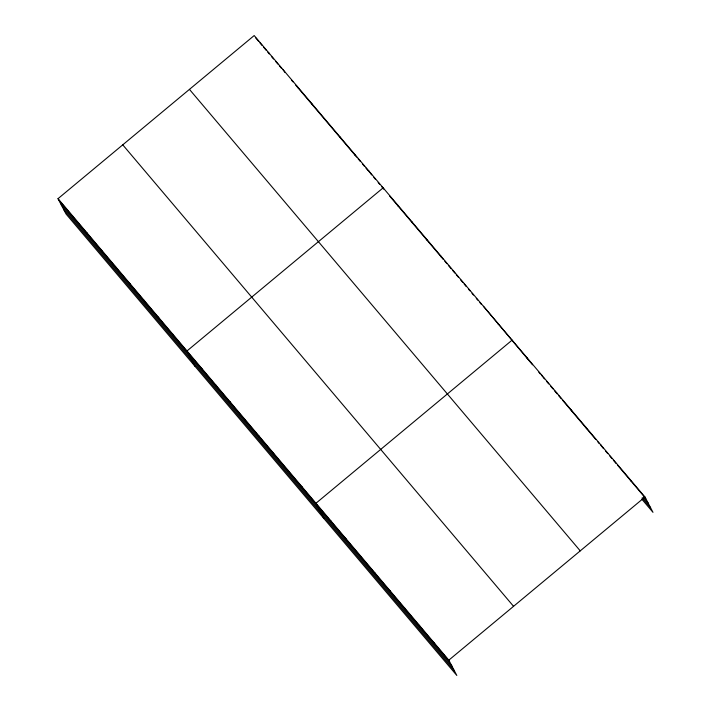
<?xml version="1.0" encoding="UTF-8"?>
<svg xmlns="http://www.w3.org/2000/svg" width="711" height="711" viewBox="0 0 711 711"><rect width="100%" height="100%" fill="white"/><g stroke="black" fill="none" stroke-linecap="round" stroke-linejoin="round"><path stroke-width="1.07" d="M58.018 198.671L448.819 660.155L456.817 675.45L66.016 213.967L58.018 198.671L254.183 35.55L644.984 497.033L652.982 512.329L641.731 499.042M448.819 660.155L644.984 497.033M255.649 37.825L258.511 41.211M259.942 42.9L262.092 45.442M263.523 47.13L266.394 50.517M267.825 52.205L269.256 53.903L268.509 52.472M271.406 56.436L273.557 58.977M275.708 61.51L277.859 64.052M279.29 65.741L281.44 68.283M285.022 72.513L282.845 69.394M291.466 80.13L292.905 81.818M295.767 85.204L356.664 157.113M358.104 158.811L360.246 161.344M362.397 163.886L364.547 166.427M365.978 168.116L368.129 170.658M370.28 173.191L371.711 174.879M373.862 177.421L375.292 179.11M378.163 182.496L379.594 184.193M381.745 186.726L383.176 188.424M389.628 196.032L443.362 259.488M444.793 261.177L446.943 263.719M448.374 265.407L451.245 268.794M452.676 270.491L454.827 273.024M456.258 274.722L458.408 277.254M460.559 279.796L462.701 282.329M464.141 284.027L466.283 286.56M468.433 289.101L469.873 290.79L469.127 289.368M472.015 293.332L473.455 295.021M476.317 298.407L477.748 300.095M479.898 302.637L481.329 304.326M532.539 364.805L483.453 306.29M538.867 372.271L540.28 373.933M543.088 377.257L544.493 378.91M546.599 381.407L548.714 383.896M550.821 386.384L552.927 388.873M554.34 390.535L557.148 393.858L556.402 392.428M558.553 395.52L561.37 398.835M562.774 400.497L595.818 439.514M597.924 442.011L599.329 443.664M602.146 446.988L603.55 448.65M605.656 451.138L607.763 453.627M609.878 456.124L611.984 458.613M613.389 460.275L616.206 463.59M617.61 465.252L645.73 498.464M643.197 497.229L648.121 503.033M642.149 497.789L650.583 507.752M189.446 89.382L580.247 550.865M122.754 144.84L513.555 606.323M58.764 200.102L449.565 661.586M61.155 204.679L451.956 666.163M63.626 209.389L454.427 670.873M630.222 479.596L630.968 481.027M600.697 444.731L601.435 446.161M585.926 427.293L586.673 428.724M571.164 409.865L571.911 411.287M541.64 374.999L542.386 376.421M526.878 357.562L527.624 358.993M512.853 341.556L512.116 340.125L315.951 503.255L323.94 518.55M497.78 323.212L498.527 324.634M440.465 255.525L441.211 256.947M426.138 238.603L426.884 240.034M411.802 221.681L412.549 223.112M397.476 204.759L398.222 206.19M383.896 189.268L383.149 187.837L186.984 350.958L194.983 366.254M368.813 170.916L369.56 172.346M354.487 153.994L355.233 155.425M340.16 137.072L340.907 138.503M311.498 103.237L312.245 104.659M297.171 86.315L297.918 87.737M434.057 642.717L434.803 644.148M419.294 625.289L420.041 626.711M404.532 607.852L405.279 609.283M389.77 590.423L390.517 591.845M374.999 572.986L375.746 574.417M360.237 555.549L360.984 556.98M345.475 538.12L346.221 539.542M330.713 520.683L331.459 522.114M301.624 486.333L302.362 487.755M287.288 469.411L288.035 470.833M272.962 452.489L273.708 453.911M258.635 435.567L259.382 436.998M244.3 418.646L245.046 420.077M229.973 401.724L230.72 403.155M215.646 384.802L216.393 386.233M201.311 367.88L202.057 369.311M172.657 334.037L173.404 335.468M158.322 317.124L159.068 318.546M143.995 300.202L144.742 301.624M129.669 283.28L130.415 284.702M115.342 266.358L116.08 267.78M101.006 249.437L101.753 250.859M86.68 232.515L87.426 233.946M72.353 215.593L73.1 217.024"/></g></svg>
